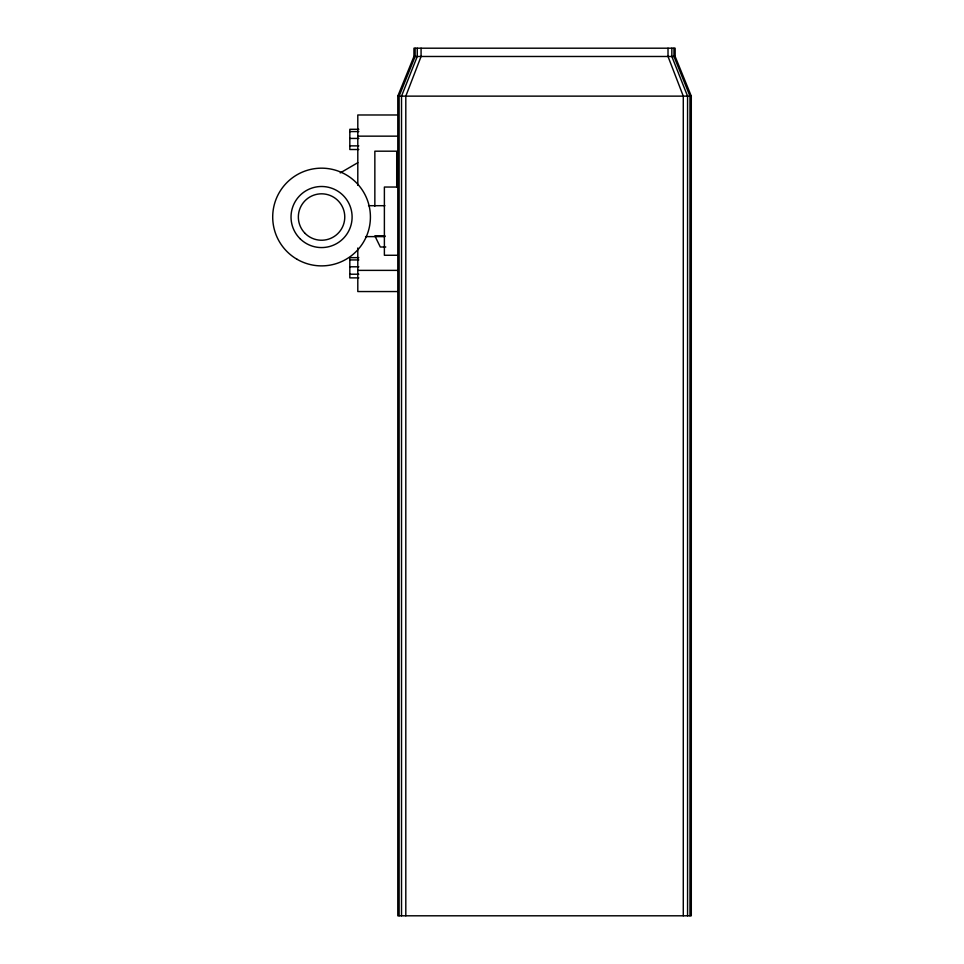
<?xml version="1.0" encoding="UTF-8"?>
<svg xmlns="http://www.w3.org/2000/svg" width="964" height="964" viewBox="0 0 964 964"><rect width="100%" height="100%" fill="white"/><g stroke="black" fill="none" stroke-linecap="round" stroke-linejoin="round"><path stroke-width="1.45" d="M397.795 96.135L413.942 56.478L413.942 48.2L675.149 48.2L675.149 56.478L691.296 96.135L691.296 915.8L397.795 915.8L397.795 96.135L691.296 96.135M340.232 172.918L357.801 162.699M413.942 56.478L675.149 56.478M398.084 114.981L357.801 114.981L357.801 185.365M358.813 129.297L349.824 129.297L349.824 149.516L358.813 149.516M349.824 131.574L358.813 131.574M357.801 136.153L398.084 136.153M349.824 138.43L358.813 138.43M349.824 145.865L358.813 145.865M397.795 187.04L384.383 187.04L384.383 255.267L397.795 255.267M368.537 205.694L384.913 205.694M385.046 235.867L374.851 235.867L380.31 247.001L385.781 247.001M365.549 236.614L384.913 236.614M358.813 257.653L349.824 257.653L349.824 277.873L358.813 277.873M349.824 259.931L358.813 259.931M349.824 266.787L358.813 266.787M357.801 270.378L398.084 270.378M349.824 274.222L358.813 274.222M398.084 291.55L357.801 291.55L357.801 248.001M689.971 915.8L689.971 96.135L673.969 56.478L673.969 48.2M687.573 915.8L687.573 96.135L671.836 56.478L671.836 48.2M683.283 915.8L683.283 96.135L668.016 56.478L668.016 48.2M421.075 48.2L421.075 56.478L405.808 96.135L405.808 915.8M417.255 48.2L417.255 56.478L401.518 96.135L401.518 915.8M415.123 48.2L415.123 56.478L399.12 96.135L399.12 915.8M396.71 186.847L396.71 151.191L374.851 151.191L374.851 206.163M305.154 233.445A23.208 23.208 0 0 0 343.979 223.033A23.208 23.208 0 0 0 315.553 194.608A23.208 23.208 0 0 0 305.154 233.445M299.973 238.626A30.535 30.535 0 0 0 351.065 224.937A30.535 30.535 0 0 0 313.662 187.534A30.535 30.535 0 0 0 299.973 238.626M297.141 259.34A48.851 48.851 0 0 0 370.417 217.033A48.851 48.851 0 0 0 297.141 174.713A48.851 48.851 0 0 0 297.141 259.34"/></g></svg>
